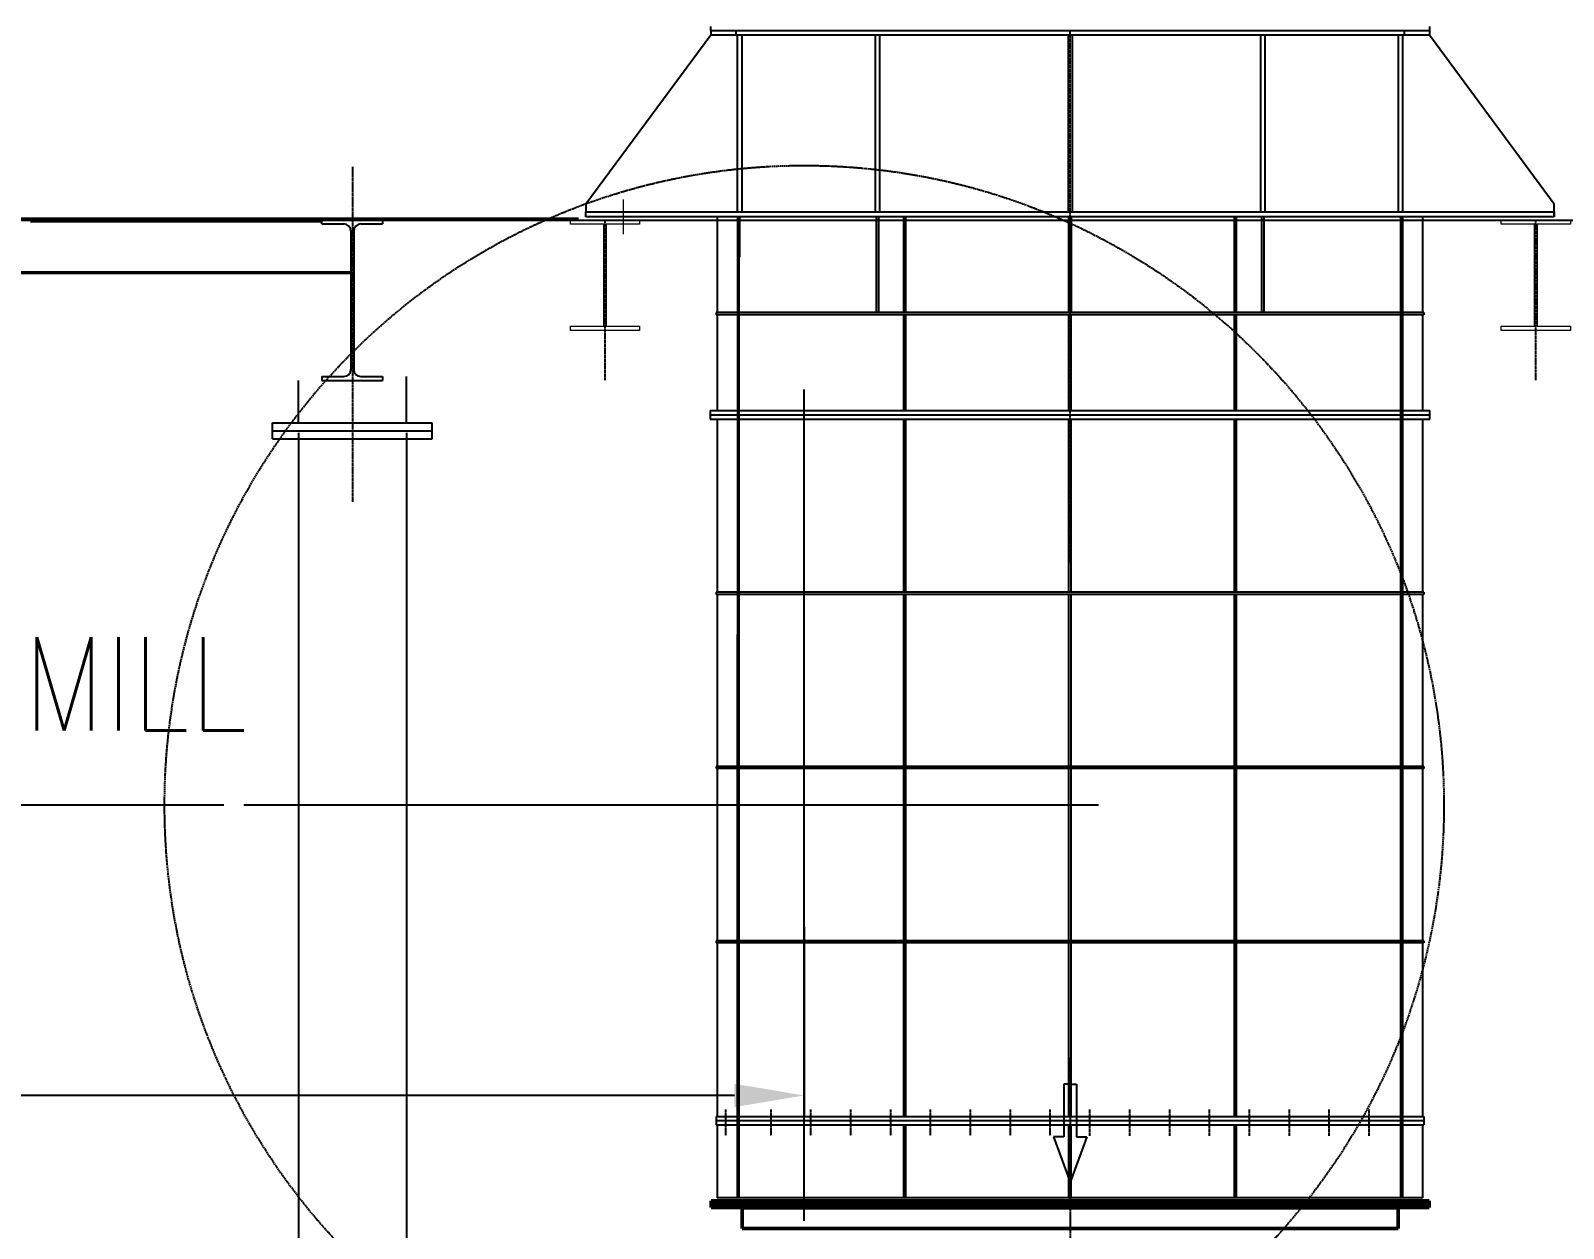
# Model space of a CAD drawing. Header units: millimetres. Extents: x -1263456 to 2767218, y -83310 to 50301.
# Drawn here: x 1086752 to 1092514, y -65321 to -60818 of the extents above; entities that cross this region are included whole.
import ezdxf

# ---------------------------------------------------------------- set-up
doc = ezdxf.new("R2010")
doc.units = ezdxf.units.MM
for name, pattern in [('AM_ISO02W050', [7.5, 6, -1.5]), ('AM_ISO08W050', [18, 12, -1.5, 3, -1.5]), ('AUSGEZOGEN', [0]), ('DASHED', [0.75, 0.5, -0.25]), ('DOT_CENTER', [14, 12, -1, 0, -1])]:
    doc.linetypes.add(name, pattern=pattern)
doc.layers.get('0').update_dxf_attribs({"color": 255, "lineweight": 50})
doc.layers.get('Defpoints').update_dxf_attribs({"linetype": 'AUSGEZOGEN'})
for name, color, linetype, lineweight in [('1', 2, 'Continuous', 25), ('AM_0', 7, 'Continuous', 50), ('AM_3', 6, 'AM_ISO02W050', 25), ('AM_5', 3, 'Continuous', 25), ('AM_6', 2, 'Continuous', 35), ('AM_7', 4, 'AM_ISO08W050', 25)]:
    doc.layers.add(name, color=color, linetype=linetype, lineweight=lineweight)
for name, color, linetype in [('19', 120, 'Continuous'), ('2', 7, 'Continuous'), ('4', 3, 'Continuous'), ('8', 1, 'Continuous')]:
    doc.layers.add(name, color=color, linetype=linetype)
doc.styles.add('ROMANS', font='romans.shx', dxfattribs={"width": 0.85})
doc.styles.get("Standard").update_dxf_attribs({"font": 'ISOCP.SHX', "width": 0.7})
doc.dimstyles.new('AM_ISO$0', dxfattribs={"dimtxt": 3.5, "dimasz": 3.5, "dimexe": 1, "dimexo": 1, "dimgap": 1.5, "dimtad": 1, "dimdsep": 46, "dimtxsty": 'Standard', "dimcen": 0, "dimclrd": 256, "dimclre": 256, "dimclrt": 2, "dimazin": 2, "dimtp": 0.1, "dimtm": 0.1, "dimtfac": 0.71, "dimtmove": 0, "dimatfit": 3, "dimfxl": 1, "dimlwd": -1, "dimlwe": -1, "dimarcsym": 1})
doc.dimstyles.new('AM_ISO$2', dxfattribs={"dimtxt": 3.25, "dimasz": 3.25, "dimexe": 1, "dimexo": 1, "dimgap": 1.5, "dimtad": 1, "dimdsep": 46, "dimtxsty": 'Standard', "dimcen": 0, "dimclrd": 256, "dimclre": 256, "dimclrt": 2, "dimazin": 2, "dimtp": 0.1, "dimtm": 0.1, "dimtfac": 0.71, "dimtmove": 0, "dimatfit": 3, "dimfxl": 1, "dimlwd": -1, "dimlwe": -1, "dimarcsym": 1})

# ---------------------------------------------------------------- blocks, each defined once
blk = doc.blocks.new('*D235')
at = {"layer": 'AM_5', "transparency": 16777216}
for p, q in [((1081659.9, -61294.3), (1081659.9, -71624.3)), ((1089660.1, -65392.4), (1089660.1, -71624.3)), ((1089310.1, -71524.3), (1082009.9, -71524.3))]:
    blk.add_line(p, q, dxfattribs=at)
for points in [[(1082009.9, -71466), (1082009.9, -71582.6), (1081659.9, -71524.3)], [(1089310.1, -71466), (1089310.1, -71582.6), (1089660.1, -71524.3)]]:
    blk.add_solid(points, dxfattribs=at)
at = {"layer": 'Defpoints', "color": 0, "transparency": 16777216}
for p in [(1081659.9, -61194.3, 0.5), (1089660.1, -65292.4, -8602811.6), (1081659.9, -71524.3)]:
    blk.add_point(p, dxfattribs=at)
at = {"layer": 'AM_5', "color": 2, "transparency": 16777216, "insert": (1085660, -71199.3), "char_height": 350, "attachment_point": 5, "bg_fill": 3, "box_fill_scale": 1.1, "bg_fill_color": 256, "bg_fill_true_color": 13158600, "bg_fill_transparency": 0}
blk.add_mtext('8000', dxfattribs=at)
blk = doc.blocks.new('*D236')
at = {"layer": 'AM_5', "transparency": 16777216}
for p, q in [((1087478, -63729.7), (1084377, -63729.7)), ((1084452, -63992.2), (1084452, -70267.2)), ((1087478, -70529.7), (1084377, -70529.7))]:
    blk.add_line(p, q, dxfattribs=at)
for points in [[(1084408.2, -63992.2), (1084495.7, -63992.2), (1084452, -63729.7)], [(1084408.2, -70267.2), (1084495.7, -70267.2), (1084452, -70529.7)]]:
    blk.add_solid(points, dxfattribs=at)
at = {"layer": 'Defpoints', "color": 0, "transparency": 16777216}
for p in [(1087553, -63729.7), (1084452, -70529.7), (1087553, -70529.7)]:
    blk.add_point(p, dxfattribs=at)
at = {"layer": 'AM_5', "color": 2, "transparency": 16777216, "insert": (1084208.2, -67129.7), "char_height": 262.5, "attachment_point": 5, "rotation": 90}
blk.add_mtext('6800', dxfattribs=at)
blk = doc.blocks.new('*D240')
at = {"layer": 'AM_5', "transparency": 16777216}
for p, q in [((1090659.9, -46860.2), (1090659.9, -49419.7)), ((1096659.9, -70454.3), (1096659.9, -49269.7)), ((1090922.4, -49344.7), (1096397.4, -49344.7))]:
    blk.add_line(p, q, dxfattribs=at)
for points in [[(1090922.4, -49300.9), (1090922.4, -49388.4), (1090659.9, -49344.7)], [(1096397.4, -49300.9), (1096397.4, -49388.4), (1096659.9, -49344.7)]]:
    blk.add_solid(points, dxfattribs=at)
at = {"layer": 'Defpoints', "color": 0, "transparency": 16777216}
for p in [(1090659.9, -46785.2), (1096659.9, -49344.7), (1096659.9, -70529.3, 93.7)]:
    blk.add_point(p, dxfattribs=at)
at = {"layer": 'AM_5', "color": 2, "transparency": 16777216, "insert": (1093659.9, -49100.9), "char_height": 262.5, "attachment_point": 5, "bg_fill": 3, "box_fill_scale": 1.1, "bg_fill_color": 256, "bg_fill_true_color": 13158600, "bg_fill_transparency": 0}
blk.add_mtext('6000', dxfattribs=at)
blk = doc.blocks.new('IR406X74___0___0___0___130', base_point=(76602.2, -32086.2))
at = {"layer": '19', "color": 7, "linetype": 'Continuous', "lineweight": 0}
for p, q in [((-92228.5, 84535.2), (-92228.5, 84551.2)), ((-92228.5, 84551.2), (-91968.5, 84551.2)), ((-91968.5, 84551.2), (-91968.5, 84535.2)), ((-92103.4, 84535.2), (-92228.5, 84535.2)), ((-92103.4, 84152.2), (-92103.4, 84535.2)), ((-91968.5, 84535.2), (-92093.7, 84535.2)), ((-92093.7, 84535.2), (-92093.7, 84152.2)), ((-92228.5, 84136.2), (-92228.5, 84152.2)), ((-92228.5, 84152.2), (-92103.4, 84152.2)), ((-91968.5, 84136.2), (-92228.5, 84136.2)), ((-92093.7, 84152.2), (-91968.5, 84152.2)), ((-91968.5, 84152.2), (-91968.5, 84136.2))]:
    blk.add_line(p, q, dxfattribs=at)
blk = doc.blocks.new('IR406X74___0___0___0___131', base_point=(76602.2, -32086.2))
at = {"layer": '19', "color": 2, "linetype": 'Continuous', "lineweight": 0}
blk.add_line((-95528.5, 84498.3), (-95528.5, 84628.7), dxfattribs=at)
at = {"layer": '19', "color": 7, "linetype": 'Continuous', "lineweight": 0}
for p, q in [((-95728.5, 84551.2), (-95468.5, 84551.2)), ((-95728.5, 84535.2), (-95728.5, 84551.2)), ((-95468.5, 84551.2), (-95468.5, 84535.2)), ((-95603.4, 84535.2), (-95728.5, 84535.2)), ((-95603.4, 84152.2), (-95603.4, 84535.2)), ((-95468.5, 84535.2), (-95593.7, 84535.2)), ((-95593.7, 84535.2), (-95593.7, 84152.2)), ((-95728.5, 84136.2), (-95728.5, 84152.2)), ((-95728.5, 84152.2), (-95603.4, 84152.2)), ((-95468.5, 84136.2), (-95728.5, 84136.2)), ((-95593.7, 84152.2), (-95468.5, 84152.2)), ((-95468.5, 84152.2), (-95468.5, 84136.2))]:
    blk.add_line(p, q, dxfattribs=at)
blk = doc.blocks.new('vent-lat')
at = {"color": 7, "linetype": 'Continuous'}
for p, q in [((25028, 106758), (25028, 106638)), ((25028, 106758), (25358, 106758)), ((25028, 106518), (25028, 106638)), ((25028, 106638), (25358, 106638)), ((25028, 106638), (25358, 106638)), ((25358, 106758), (25598, 106758)), ((25358, 106638), (25598, 106638)), ((25358, 106638), (25598, 106638)), ((25598, 106758), (26028, 106758)), ((25598, 106638), (26028, 106638)), ((25598, 106638), (26028, 106638)), ((26028, 106758), (27158, 106758)), ((26028, 106638), (27158, 106638)), ((26028, 106638), (27158, 106638)), ((27158, 106758), (27398, 106758)), ((27158, 106638), (27398, 106638)), ((27158, 106638), (27398, 106638)), ((27398, 106758), (28658, 106758)), ((27398, 106638), (28658, 106638)), ((27398, 106638), (28658, 106638)), ((28658, 106758), (28898, 106758)), ((28658, 106638), (28898, 106638)), ((28658, 106638), (28898, 106638)), ((28898, 106758), (30158, 106758)), ((28898, 106638), (30158, 106638)), ((28898, 106638), (30158, 106638)), ((30158, 106758), (30398, 106758)), ((30158, 106638), (30398, 106638)), ((30158, 106638), (30398, 106638)), ((30398, 106758), (31658, 106758)), ((30398, 106638), (31658, 106638)), ((30398, 106638), (31658, 106638)), ((31658, 106758), (31898, 106758)), ((31658, 106638), (31898, 106638)), ((31658, 106638), (31898, 106638)), ((31898, 106758), (33158, 106758)), ((31898, 106638), (33158, 106638)), ((31898, 106638), (33158, 106638)), ((33158, 106758), (33398, 106758)), ((33158, 106638), (33398, 106638)), ((33158, 106638), (33398, 106638)), ((33398, 106758), (34658, 106758)), ((33398, 106638), (34658, 106638)), ((33398, 106638), (34658, 106638)), ((34658, 106758), (34898, 106758)), ((34658, 106638), (34898, 106638)), ((34658, 106638), (34898, 106638)), ((34898, 106758), (36158, 106758)), ((34898, 106638), (36158, 106638)), ((34898, 106638), (36158, 106638)), ((36158, 106758), (36398, 106758)), ((36158, 106638), (36398, 106638)), ((36158, 106638), (36398, 106638)), ((36398, 106758), (37658, 106758)), ((36398, 106638), (37658, 106638)), ((36398, 106638), (37658, 106638)), ((37658, 106758), (37898, 106758)), ((37658, 106638), (37898, 106638)), ((37658, 106638), (37898, 106638)), ((37898, 106758), (39158, 106758)), ((37898, 106638), (39158, 106638)), ((37898, 106638), (39158, 106638)), ((39158, 106758), (39398, 106758)), ((39158, 106638), (39398, 106638)), ((39158, 106638), (39398, 106638)), ((39398, 106758), (40658, 106758)), ((39398, 106638), (40658, 106638)), ((39398, 106638), (40658, 106638)), ((40658, 106758), (40898, 106758)), ((40658, 106638), (40898, 106638)), ((40658, 106638), (40898, 106638)), ((40898, 106758), (42158, 106758)), ((40898, 106638), (42158, 106638)), ((40898, 106638), (42158, 106638)), ((42158, 106758), (42398, 106758)), ((42158, 106638), (42398, 106638)), ((42158, 106638), (42398, 106638)), ((42398, 106758), (43658, 106758)), ((42398, 106638), (43658, 106638)), ((42398, 106638), (43658, 106638)), ((43658, 106758), (43898, 106758)), ((43658, 106638), (43898, 106638)), ((43658, 106638), (43898, 106638)), ((43898, 106758), (45158, 106758)), ((43898, 106638), (45158, 106638)), ((43898, 106638), (45158, 106638)), ((45158, 106758), (45398, 106758)), ((45158, 106638), (45398, 106638)), ((45158, 106638), (45398, 106638)), ((45398, 106758), (46658, 106758)), ((45398, 106638), (46658, 106638)), ((45398, 106638), (46658, 106638)), ((46658, 106758), (46898, 106758)), ((46658, 106638), (46898, 106638)), ((46658, 106638), (46898, 106638)), ((46898, 106758), (48158, 106758)), ((46898, 106638), (48158, 106638)), ((46898, 106638), (48158, 106638)), ((48158, 106758), (48398, 106758)), ((48158, 106638), (48398, 106638)), ((48158, 106638), (48398, 106638)), ((48398, 106758), (49658, 106758)), ((48398, 106638), (49658, 106638)), ((48398, 106638), (49658, 106638)), ((49658, 106758), (49898, 106758)), ((49658, 106638), (49898, 106638)), ((49658, 106638), (49898, 106638)), ((49898, 106758), (51028, 106758)), ((49898, 106638), (51028, 106638)), ((49898, 106638), (51028, 106638)), ((51028, 106758), (51458, 106758)), ((51028, 106638), (51458, 106638)), ((51028, 106638), (51458, 106638)), ((51458, 106758), (51698, 106758)), ((51458, 106638), (51698, 106638)), ((51458, 106638), (51698, 106638)), ((51698, 106758), (52028, 106758)), ((51698, 106638), (52028, 106638)), ((51698, 106638), (52028, 106638)), ((52028, 106758), (52028, 106638)), ((52028, 106518), (52028, 106638)), ((52028, 106518), (25028, 106518)), ((26196, 105728), (26196, 106498)), ((26196, 106498), (50861, 106498)), ((50861, 105728), (50861, 106498)), ((50861, 105728), (26196, 105728))]:
    blk.add_line(p, q, dxfattribs=at)
at = {"color": 4, "linetype": 'DASHED'}
for p, q in [((25358, 106638), (25358, 106758)), ((25598, 106638), (25598, 106758)), ((26028, 106758), (26028, 106638)), ((27158, 106638), (27158, 106758)), ((27398, 106638), (27398, 106758)), ((28658, 106638), (28658, 106758)), ((28898, 106638), (28898, 106758)), ((30158, 106638), (30158, 106758)), ((30398, 106638), (30398, 106758)), ((31658, 106638), (31658, 106758)), ((31898, 106638), (31898, 106758)), ((33158, 106638), (33158, 106758)), ((33398, 106638), (33398, 106758)), ((34658, 106638), (34658, 106758)), ((34898, 106638), (34898, 106758)), ((36158, 106638), (36158, 106758)), ((36398, 106638), (36398, 106758)), ((37658, 106638), (37658, 106758)), ((37898, 106638), (37898, 106758)), ((39158, 106638), (39158, 106758)), ((39398, 106638), (39398, 106758)), ((40658, 106638), (40658, 106758)), ((40898, 106638), (40898, 106758)), ((42158, 106638), (42158, 106758)), ((42398, 106638), (42398, 106758)), ((43658, 106638), (43658, 106758)), ((43898, 106638), (43898, 106758)), ((45158, 106638), (45158, 106758)), ((45398, 106638), (45398, 106758)), ((46658, 106638), (46658, 106758)), ((46898, 106638), (46898, 106758)), ((48158, 106638), (48158, 106758)), ((48398, 106638), (48398, 106758)), ((49658, 106638), (49658, 106758)), ((49898, 106638), (49898, 106758)), ((51028, 106758), (51028, 106638)), ((51458, 106638), (51458, 106758)), ((51698, 106638), (51698, 106758))]:
    blk.add_line(p, q, dxfattribs=at)
at = {"color": 7, "linetype": 'Continuous'}
for centre, start, end in [((26118, 106518), 345.52249, 0), ((50938, 106518), 180, 194.47751)]:
    blk.add_arc(centre, 80, start, end, dxfattribs=at)
at = {"layer": '1', "color": 3, "linetype": 'DOT_CENTER'}
blk.add_line((38528, 112171), (38528, 52338), dxfattribs=at)
at = {"layer": '1', "color": 3, "linetype": 'Continuous'}
for p, q in [((38287, 111145), (38287, 109172)), ((38528, 111145), (38287, 111145)), ((38528, 111145), (38770, 111145)), ((38770, 111145), (38770, 109172)), ((38287, 109172), (37900, 109172)), ((37900, 109172), (38528, 107459)), ((39157, 109172), (38528, 107459)), ((38770, 109172), (39157, 109172))]:
    blk.add_line(p, q, dxfattribs=at)
blk = doc.blocks.new('21112')
at = {"layer": '1', "color": 4, "linetype": 'DASHED'}
for p, q in [((1089402.4, -61480.7, 9.2), (1089402.4, -61496.7, 9.2)), ((1091917.4, -61496.7, 9.2), (1091917.4, -61480.7, 9.2))]:
    blk.add_line(p, q, dxfattribs=at)
at = {"layer": '1', "color": 3, "linetype": 'Continuous'}
for p, q in [((1089425.3, -61496.7, 9.2), (1089425.3, -62161.7, 9.2)), ((1089926.9, -61496.7, 9.2), (1089926.9, -62161.7, 9.2)), ((1089942.9, -61496.7, 9.2), (1089942.9, -62161.7, 9.2)), ((1090651.9, -61496.7, 9.2), (1090651.9, -62161.7, 9.2)), ((1090667.9, -61496.7, 9.2), (1090667.9, -62161.7, 9.2)), ((1091376.9, -62161.7, 9.2), (1091376.9, -61496.7, 9.2)), ((1091392.9, -62161.7, 9.2), (1091392.9, -61496.7, 9.2)), ((1091894.6, -62161.7, 9.2), (1091894.6, -61496.7, 9.2)), ((1088839, -62131.7, 4.6), (1088839, -62161.7, 4.6)), ((1088839, -62131.7, 4.6), (1088839, -62161.7, 4.6)), ((1092479, -62161.7, 4.6), (1092479, -62131.7, 4.6)), ((1092479, -62161.7, 4.6), (1092479, -62131.7, 4.6)), ((1089415.4, -65868.8, 4.6), (1089415.4, -62180.7, 4.6)), ((1089416.3, -62180.7, 9.2), (1089416.3, -62332.5, 9.2)), ((1089930.9, -62180.7, 9.2), (1089930.9, -62541, 9.2)), ((1089938.9, -62180.7, 9.2), (1089938.9, -62541, 9.2)), ((1090655.9, -62180.7, 9.2), (1090655.9, -62541, 9.2)), ((1090663.9, -62180.7, 9.2), (1090663.9, -62541, 9.2)), ((1091380.9, -62541, 9.2), (1091380.9, -62180.7, 9.2)), ((1091388.9, -62541, 9.2), (1091388.9, -62180.7, 9.2)), ((1091902.6, -65868.8, 4.6), (1091902.6, -62180.7, 4.6)), ((1091903.5, -62332.5, 9.2), (1091903.5, -62180.7, 9.2)), ((1091986.1, -62325.3, 9.2), (1091986.1, -62180.7, 9.2)), ((1089306.4, -62909.3, 4.6), (1092011.6, -62909.3, 4.6)), ((1089306.4, -62909.3, 4.6), (1089306.4, -62941.3, 4.6)), ((1089306.4, -62925.3, 4.6), (1092011.6, -62925.3, 4.6)), ((1092011.6, -62941.3, 4.6), (1092011.6, -62909.3, 4.6)), ((1089306.4, -62941.3, 4.6), (1092011.6, -62941.3, 4.6)), ((1089332.8, -62941.3, 4.6), (1089332.8, -63592.3, 4.6)), ((1091985.2, -63592.3, 4.6), (1091985.2, -62941.3, 4.6)), ((1089332.8, -63600.3, 4.6), (1089332.8, -64247.3, 4.6)), ((1091985.2, -64247.3, 4.6), (1091985.2, -63600.3, 4.6)), ((1089332.8, -64255.3, 4.6), (1089332.8, -64902.3, 4.6)), ((1091985.2, -64902.3, 4.6), (1091985.2, -64255.3, 4.6)), ((1089332.8, -64910.3, 4.6), (1089332.8, -65562.9, 4.6)), ((1091985.2, -65562.9, 4.6), (1091985.2, -64910.3, 4.6)), ((1089329, -65562.9, 4.6), (1091989, -65562.9, 4.6)), ((1089329, -65562.9, 4.6), (1089329, -65594.9, 4.6)), ((1091989, -65562.9, 4.6), (1091989, -65594.9, 4.6)), ((1089329, -65578.9, 4.6), (1091989, -65578.9, 4.6)), ((1089329, -65594.9, 4.6), (1091989, -65594.9, 4.6)), ((1089332.8, -65594.9, 4.6), (1089332.8, -65868.8, 4.6)), ((1091985.2, -65868.8, 4.6), (1091985.2, -65594.9, 4.6)), ((1091985.2, -65868.8, 4.6), (1089332.8, -65868.8, 4.6))]:
    blk.add_line(p, q, dxfattribs=at)
at = {"layer": '1', "color": 4, "linetype": 'DOT_CENTER'}
for p, q in [((1087961.3, -61992.7, 4.6), (1087961.3, -63251.8, 4.6)), ((1088910.9, -62192.7, 4.6), (1088910.9, -62794.8, 4.6)), ((1092410.9, -62794.8, 4.6), (1092410.9, -62192.7, 4.6)), ((1089364, -65536.7, 4.6), (1089364, -65636.4, 4.6)), ((1089534, -65536.7, 4.6), (1089534, -65636.4, 4.6)), ((1089684, -65536.7, 4.6), (1089684, -65636.4, 4.6)), ((1089834, -65536.7, 4.6), (1089834, -65636.4, 4.6)), ((1089984, -65536.7, 4.6), (1089984, -65636.4, 4.6)), ((1090134, -65536.7, 4.6), (1090134, -65636.4, 4.6)), ((1090284, -65536.7, 4.6), (1090284, -65636.4, 4.6)), ((1090434, -65536.7, 4.6), (1090434, -65636.4, 4.6)), ((1090584, -65536.7, 4.6), (1090584, -65636.4, 4.6)), ((1090734, -65636.4, 4.6), (1090734, -65536.7, 4.6)), ((1090884, -65636.4, 4.6), (1090884, -65536.7, 4.6)), ((1091034, -65636.4, 4.6), (1091034, -65536.7, 4.6)), ((1091184, -65636.4, 4.6), (1091184, -65536.7, 4.6)), ((1091334, -65636.4, 4.6), (1091334, -65536.7, 4.6)), ((1091484, -65636.4, 4.6), (1091484, -65536.7, 4.6)), ((1091634, -65636.4, 4.6), (1091634, -65536.7, 4.6)), ((1091784, -65636.4, 4.6), (1091784, -65536.7, 4.6))]:
    blk.add_line(p, q, dxfattribs=at)
at = {"layer": '1', "color": 1, "linetype": 'Continuous'}
for p, q in [((1086590.5, -62185.7, 4.6), (1088810.9, -62185.7, 4.6)), ((1086751.5, -62197.9, 4.6), (1087846.9, -62197.9, 4.6)), ((1087846.9, -62207.6, 4.6), (1087846.9, -62192.7, 4.6)), ((1087846.9, -62207.6, 4.6), (1087928.6, -62207.6, 4.6)), ((1087955.6, -62234.6, 4.6), (1087955.6, -62753.8, 4.6)), ((1087966.1, -62234.6, 4.6), (1087966.1, -62753.8, 4.6)), ((1087993.1, -62207.6, 4.6), (1088074.9, -62207.6, 4.6)), ((1088074.9, -62192.7, 4.6), (1088074.9, -62207.6, 4.6)), ((1086703.4, -62387.5, 4.6), (1087955.6, -62387.5, 4.6)), ((1086703.4, -62392.7, 4.6), (1087955.6, -62392.7, 4.6)), ((1087846.9, -62780.8, 4.6), (1087846.9, -62795.7, 4.6)), ((1087846.9, -62780.8, 4.6), (1087928.6, -62780.8, 4.6)), ((1087846.9, -62795.7, 4.6), (1088074.9, -62795.7, 4.6)), ((1087993.1, -62780.8, 4.6), (1088074.9, -62780.8, 4.6)), ((1088074.9, -62780.8, 4.6), (1088074.9, -62795.7, 4.6))]:
    blk.add_line(p, q, dxfattribs=at)
at = {"layer": '1', "color": 2, "linetype": 'Continuous'}
for p, q in [((1087758.3, -62955.7, 4.6), (1087758.3, -62795.7, 4.6)), ((1088164.3, -62955.7, 4.6), (1088164.3, -62780.8, 4.6)), ((1087661.3, -62955.7, 4.6), (1088261.3, -62955.7, 4.6)), ((1087661.3, -62985.7, 4.6), (1087661.3, -62955.7, 4.6)), ((1088261.3, -62985.7, 4.6), (1088261.3, -62955.7, 4.6)), ((1087661.3, -62985.7, 4.6), (1088261.3, -62985.7, 4.6)), ((1087661.3, -63015.7, 4.6), (1087661.3, -62985.7, 4.6)), ((1087661.3, -63015.7, 4.6), (1088261.3, -63015.7, 4.6)), ((1088261.3, -63015.7, 4.6), (1088261.3, -62985.7, 4.6))]:
    blk.add_line(p, q, dxfattribs=at)
at = {"layer": '1', "color": 1, "linetype": 'Continuous'}
for centre, start, end in [((1087928.6, -62234.6, 4.6), 0, 90), ((1087993.1, -62234.6, 4.6), 90, 180), ((1087928.6, -62753.8, 4.6), 270, 0), ((1087993.1, -62753.8, 4.6), 180, 270)]:
    blk.add_arc(centre, 27, start, end, dxfattribs=at)
at = {"layer": '2', "color": 2, "linetype": 'Continuous'}
for p, q in [((1089307.7, -61464.7, 9.2), (1089307.7, -61480.7, 9.2)), ((1092479, -62161.7, 4.6), (1092479, -62180.7, 4.6)), ((1087758.3, -62992.7, 4.6), (1087758.3, -71117.7, 4.6)), ((1088164.3, -62992.7, 4.6), (1088164.3, -71117.7, 4.6))]:
    blk.add_line(p, q, dxfattribs=at)
at = {"layer": '2', "color": 3, "linetype": 'Continuous'}
for p, q in [((1089307.7, -61480.7, 9.2), (1092011.5, -61480.7, 9.2)), ((1089308.3, -61480.7, 9.2), (1089308.3, -61496.7, 9.2)), ((1089308.3, -61480.7, 9.2), (1092011.5, -61480.7, 9.2)), ((1092011.5, -61464.7, 9.2), (1092011.5, -61480.7, 9.2)), ((1092011.5, -61480.7, 9.2), (1092011.5, -61496.7, 9.2)), ((1088839, -62131.7, 4.6), (1089308.3, -61496.7, 9.2)), ((1089308.3, -61496.7, 9.2), (1092011.5, -61496.7, 9.2)), ((1089409.3, -62161.7, 9.2), (1089409.3, -61496.7, 9.2)), ((1091910.5, -62161.7, 9.2), (1091910.5, -61496.7, 9.2)), ((1092011.5, -61496.7, 9.2), (1092479, -62131.7, 4.6)), ((1088839, -62180.7, 4.6), (1088839, -62161.7, 4.6)), ((1088839, -62161.7, 4.6), (1092479, -62161.7, 4.6)), ((1088839, -62161.7, 4.6), (1092479, -62161.7, 4.6)), ((1088839, -62180.7, 4.6), (1088839, -62161.7, 4.6)), ((1092479, -62180.7, 4.6), (1092479, -62161.7, 4.6)), ((1092479, -62161.7, 4.6), (1092479, -62180.7, 4.6)), ((1092479, -62180.7, 4.6), (1092479, -62161.7, 4.6)), ((1092479, -62180.7, 4.6), (1088839, -62180.7, 4.6)), ((1092479, -62180.7, 4.6), (1088839, -62180.7, 4.6)), ((1089332.8, -62180.7, 4.6), (1089332.8, -62541, 4.6)), ((1089333.7, -62325.3, 9.2), (1089333.7, -62180.7, 9.2)), ((1089409, -62180.7, 4.6), (1089409, -63750.9, 4.6)), ((1089409.9, -62332, 9.2), (1089409.9, -62180.7, 9.2)), ((1091909, -62180.7, 4.6), (1091909, -65868.8, 4.6)), ((1091909.9, -62180.7, 9.2), (1091909.9, -62332, 9.2)), ((1091985.2, -62541, 4.6), (1091985.2, -62180.7, 4.6)), ((1089332.8, -62549, 4.6), (1089332.8, -62909.3, 4.6)), ((1091985.2, -62909.3, 4.6), (1091985.2, -62549, 4.6)), ((1089409, -65868.8, 4.6), (1089409, -63750.9, 4.6))]:
    blk.add_line(p, q, dxfattribs=at)
at = {"layer": '2', "color": 1, "linetype": 'DOT_CENTER'}
blk.add_line((1090659.9, -63483.2, 9.2), (1090659.9, -61480.7, 9.2), dxfattribs=at)
at = {"layer": '2', "color": 1, "linetype": 'Continuous'}
blk.add_line((1086590.5, -62192.7, 4.6), (1094570.3, -62192.7, 4.6), dxfattribs=at)
at = {"layer": '4', "color": 3, "linetype": 'Continuous'}
for p, q in [((1090034, -62541, 4.6), (1090034, -62180.7, 4.6)), ((1090042, -62541, 4.6), (1090042, -62180.7, 4.6)), ((1090655, -62541, 4.6), (1090655, -62180.7, 4.6)), ((1090663, -62541, 4.6), (1090663, -62180.7, 4.6)), ((1091276, -62180.7, 4.6), (1091276, -62541, 4.6)), ((1091284, -62180.7, 4.6), (1091284, -62541, 4.6)), ((1090034, -62909.3, 4.6), (1090034, -62549, 4.6)), ((1090042, -62909.3, 4.6), (1090042, -62549, 4.6)), ((1090655, -62909.3, 4.6), (1090655, -62549, 4.6)), ((1090663, -62909.3, 4.6), (1090663, -62549, 4.6)), ((1091276, -62549, 4.6), (1091276, -62909.3, 4.6)), ((1091284, -62549, 4.6), (1091284, -62909.3, 4.6)), ((1090034, -63592.3, 4.6), (1090034, -62941.3, 4.6)), ((1090042, -63592.3, 4.6), (1090042, -62941.3, 4.6)), ((1090655, -63592.3, 4.6), (1090655, -62941.3, 4.6)), ((1090663, -63592.3, 4.6), (1090663, -62941.3, 4.6)), ((1091276, -62941.3, 4.6), (1091276, -63592.3, 4.6)), ((1091284, -62941.3, 4.6), (1091284, -63592.3, 4.6)), ((1090034, -64247.3, 4.6), (1090034, -63600.3, 4.6)), ((1090042, -64247.3, 4.6), (1090042, -63600.3, 4.6)), ((1090655, -64247.3, 4.6), (1090655, -63600.3, 4.6)), ((1090663, -64247.3, 4.6), (1090663, -63600.3, 4.6)), ((1091276, -63600.3, 4.6), (1091276, -64247.3, 4.6)), ((1091284, -63600.3, 4.6), (1091284, -64247.3, 4.6)), ((1090034, -64902.3, 4.6), (1090034, -64255.3, 4.6)), ((1090042, -64902.3, 4.6), (1090042, -64255.3, 4.6)), ((1090655, -64902.3, 4.6), (1090655, -64255.3, 4.6)), ((1090663, -64902.3, 4.6), (1090663, -64255.3, 4.6)), ((1091276, -64255.3, 4.6), (1091276, -64902.3, 4.6)), ((1091284, -64255.3, 4.6), (1091284, -64902.3, 4.6)), ((1090034, -65562.9, 4.6), (1090034, -64910.3, 4.6)), ((1090042, -65562.9, 4.6), (1090042, -64910.3, 4.6)), ((1090655, -65562.9, 4.6), (1090655, -64910.3, 4.6)), ((1090663, -65562.9, 4.6), (1090663, -64910.3, 4.6)), ((1091276, -64910.3, 4.6), (1091276, -65562.9, 4.6)), ((1091284, -64910.3, 4.6), (1091284, -65562.9, 4.6)), ((1090034, -65868.8, 4.6), (1090034, -65594.9, 4.6)), ((1090042, -65868.8, 4.6), (1090042, -65594.9, 4.6)), ((1090655, -65868.8, 4.6), (1090655, -65594.9, 4.6)), ((1090663, -65868.8, 4.6), (1090663, -65594.9, 4.6)), ((1091276, -65594.9, 4.6), (1091276, -65868.8, 4.6)), ((1091284, -65594.9, 4.6), (1091284, -65868.8, 4.6))]:
    blk.add_line(p, q, dxfattribs=at)
at = {"layer": '8', "color": 3, "linetype": 'Continuous'}
for p, q in [((1091989, -62541, 4.6), (1089329, -62541, 4.6)), ((1089329, -62541, 4.6), (1089329, -62549, 4.6)), ((1091989, -62549, 4.6), (1089329, -62549, 4.6)), ((1091989, -62541, 4.6), (1091989, -62549, 4.6)), ((1091989, -63592.3, 4.6), (1089329, -63592.3, 4.6)), ((1089329, -63592.3, 4.6), (1089329, -63600.3, 4.6)), ((1091989, -63600.3, 4.6), (1089329, -63600.3, 4.6)), ((1091989, -63592.3, 4.6), (1091989, -63600.3, 4.6)), ((1091989, -64247.3, 4.6), (1089329, -64247.3, 4.6)), ((1089329, -64247.3, 4.6), (1089329, -64255.3, 4.6)), ((1091989, -64247.3, 4.6), (1091989, -64255.3, 4.6)), ((1091989, -64255.3, 4.6), (1089329, -64255.3, 4.6)), ((1091989, -64902.3, 4.6), (1089329, -64902.3, 4.6)), ((1089329, -64902.3, 4.6), (1089329, -64910.3, 4.6)), ((1091989, -64910.3, 4.6), (1089329, -64910.3, 4.6)), ((1091989, -64902.3, 4.6), (1091989, -64910.3, 4.6))]:
    blk.add_line(p, q, dxfattribs=at)
for name in ['IR406X74___0___0___0___131', 'IR406X74___0___0___0___130']:
    blk.add_blockref(name, (1261111.6, -178830.1, 4.6))
at = {"xscale": 0.1, "yscale": 0.1, "zscale": 0.1}
blk.add_blockref('vent-lat', (1086807.1, -76556.7, 4.6), dxfattribs=at)
blk = doc.blocks.new('*D243')
at = {"layer": 'AM_5', "transparency": 16777216}
for p, q in [((1081659.9, -64188.1), (1081659.9, -64896.2)), ((1089660.1, -64188.1), (1089660.1, -64896.2)), ((1089397.6, -64821.2), (1081922.4, -64821.2))]:
    blk.add_line(p, q, dxfattribs=at)
for points in [[(1081922.4, -64777.4), (1081922.4, -64864.9), (1081659.9, -64821.2)], [(1089397.6, -64777.4), (1089397.6, -64864.9), (1089660.1, -64821.2)]]:
    blk.add_solid(points, dxfattribs=at)
at = {"layer": 'Defpoints', "color": 0, "transparency": 16777216}
for p in [(1081659.9, -64113.1), (1089660.1, -64113.1), (1081659.9, -64821.2)]:
    blk.add_point(p, dxfattribs=at)
at = {"layer": 'AM_5', "color": 2, "transparency": 16777216, "insert": (1085660, -64577.4), "char_height": 262.5, "attachment_point": 5, "bg_fill": 3, "box_fill_scale": 1.1, "bg_fill_color": 256, "bg_fill_true_color": 13158600, "bg_fill_transparency": 0}
blk.add_mtext('8000', dxfattribs=at)
blk = doc.blocks.new('*D248')
at = {"layer": 'AM_5', "transparency": 16777216}
blk.add_arc((1089659.1, -70529.7), 8624.8, 1.61931, 49.10722, dxfattribs=at)
for points in [[(1095279.2, -64041), (1095331.5, -63978.8), (1095118.8, -63852.9)], [(1098321.1, -70285.4), (1098239.9, -70286.6), (1098283.9, -70529.7)]]:
    blk.add_solid(points, dxfattribs=at)
at = {"layer": 'Defpoints', "color": 0, "transparency": 16777216}
for p in [(1102624.9, -54673.6, 1.7), (1094666.7, -64405.8, 0.3), (1097911.1, -68021.2), (1078370.5, -70529.7), (1117010, -70529.7)]:
    blk.add_point(p, dxfattribs=at)
at = {"layer": 'AM_5', "color": 2, "transparency": 16777216, "insert": (1097664.4, -66734.8), "char_height": 243.75, "attachment_point": 5, "rotation": 295.36327, "bg_fill": 3, "box_fill_scale": 1.1, "bg_fill_color": 256, "bg_fill_true_color": 13158600, "bg_fill_transparency": 0}
blk.add_mtext('50.73°', dxfattribs=at)

msp = doc.modelspace()

# ---------------------------------------------------------------- linework, layer by layer
at = {"layer": 'AM_3'}
msp.add_circle((1089660.1, -63729.7), 2405, dxfattribs=at)
at = {"layer": 'AM_7', "ltscale": 0.7}
for p, q in [((1089660.1, -65292.4, -8602811.6), (1089660.1, -62167.1, -8602811.6)), ((1090766.9, -63729.7), (1087553, -63729.7))]:
    msp.add_line(p, q, dxfattribs=at)

# ---------------------------------------------------------------- next in the draw order: dimensions: what is measured, and where the dimension line sits
at = {"layer": 'AM_5'}
for base, p1, p2, override, picture, middle in [((1096659.9, -49344.7), (1090659.9, -46785.2), (1096659.9, -70529.3, 93.7), {"dimscale": 75, "dimdec": 0, "dimtdec": 6, "dimtfill": 1}, '*D240', (1093659.9, -49100.9)), ((1081659.9, -71524.3), (1089660.1, -65292.4, -8602811.6), (1081659.9, -61194.3, 0.5), {"dimscale": 100, "dimdec": 0, "dimtdec": 6, "dimtfill": 1}, '*D235', (1085660, -71199.3))]:
    dim = msp.add_linear_dim(base=base, p1=p1, p2=p2, dimstyle='AM_ISO$0', override=override, dxfattribs=at)
    dim.commit()
    dim.dimension.update_dxf_attribs({"geometry": picture, "text_midpoint": middle})

# ---------------------------------------------------------------- next in the draw order: texts
at = {"layer": 'AM_6', "color": 2, "insert": (1087565.8, -63098.6, 1.6), "char_height": 350, "attachment_point": 3, "style": 'ROMANS'}
msp.add_mtext_dynamic_manual_height_columns('℄ OF BALL MILL', width=5279.493, gutter_width=1750, heights=[0], dxfattribs=at)

# ---------------------------------------------------------------- next in the draw order: dimensions: what is measured, and where the dimension line sits
at = {"layer": 'AM_5'}
dim = msp.add_linear_dim(base=(1084452, -70529.7), p1=(1087553, -63729.7), p2=(1087553, -70529.7), angle=90, dimstyle='AM_ISO$0', override={"dimscale": 75, "dimdec": 0}, dxfattribs=at)
dim.commit()
dim.dimension.update_dxf_attribs({"geometry": '*D236', "text_midpoint": (1084208.2, -67129.7)})

# ---------------------------------------------------------------- next in the draw order: block references
at = {"layer": 'AM_0'}
msp.add_blockref('21112', (0, 663, -4.6), dxfattribs=at)

# ---------------------------------------------------------------- next in the draw order: dimensions: what is measured, and where the dimension line sits
at = {"layer": 'AM_5'}
dim = msp.add_linear_dim(base=(1081659.9, -64821.2), p1=(1089660.1, -64113.1), p2=(1081659.9, -64113.1), angle=0, dimstyle='AM_ISO$0', override={"dimscale": 75, "dimdec": 0, "dimpost": '', "dimadec": 2, "dimtdec": 6, "dimtfill": 1}, dxfattribs=at)
dim.commit()
dim.dimension.update_dxf_attribs({"geometry": '*D243', "text_midpoint": (1085660, -64577.4)})

# ---------------------------------------------------------------- next in the draw order: dimensions: what is measured, and where the dimension line sits
dim = msp.add_angular_dim_2l(base=(1097911.1, -68021.2), line1=((1102624.9, -54673.6, 1.7), (1094666.7, -64405.8, 0.3)), line2=((1078370.5, -70529.7), (1117010, -70529.7)), dimstyle='AM_ISO$2', override={"dimscale": 75, "dimdec": 0, "dimpost": '', "dimadec": 2, "dimtdec": 6, "dimtfill": 1}, dxfattribs=at)
dim.commit()
dim.dimension.update_dxf_attribs({"geometry": '*D248', "text_midpoint": (1097664.4, -66734.8)})

doc.saveas('drawing.dxf')
